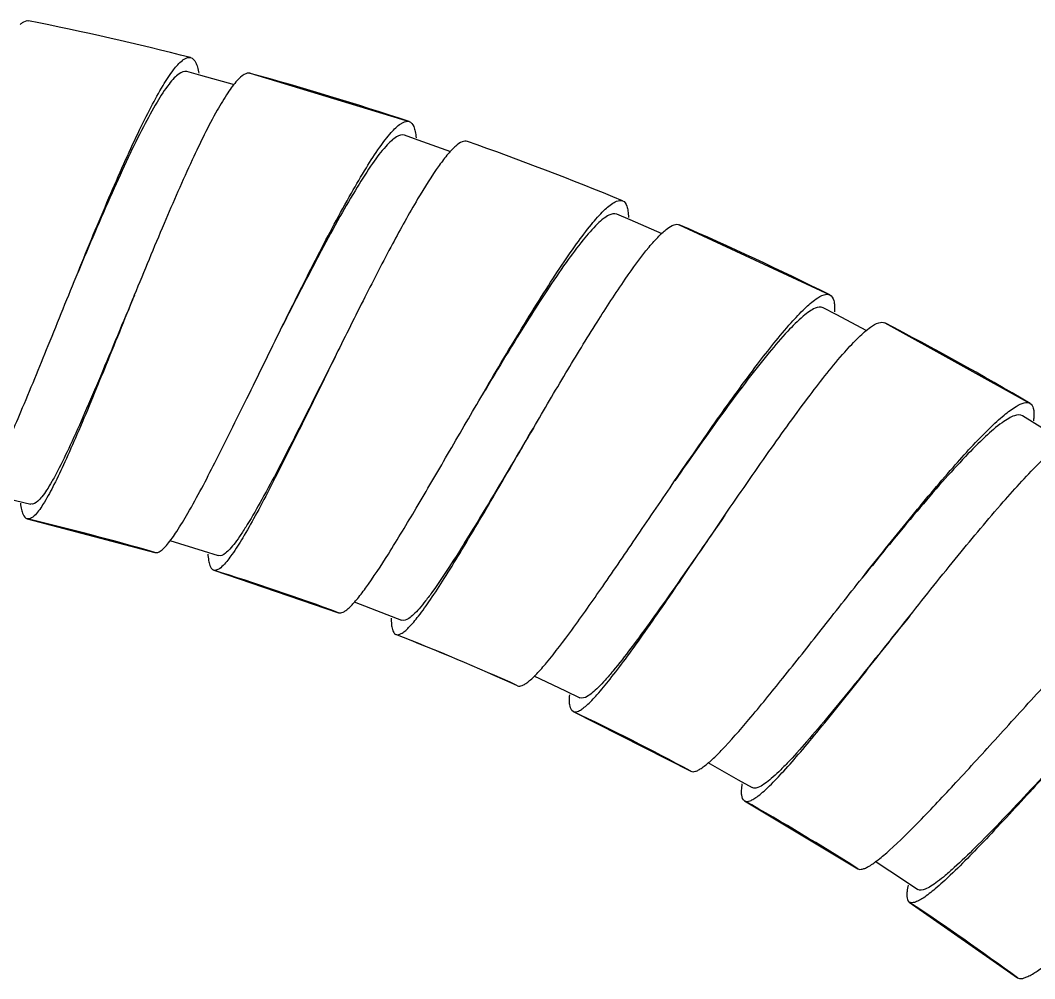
# Model space of a CAD drawing. Header units: millimetres. Extents: x 1035 to 2065, y 1005 to 1731.
# Drawn here: x 1305.02 to 1338.35, y 1535.42 to 1566.91 of the extents above; entities that cross this region are included whole.
import ezdxf

# ---------------------------------------------------------------- set-up
doc = ezdxf.new("R2010")
doc.units = ezdxf.units.MM

msp = doc.modelspace()

# ---------------------------------------------------------------- linework, layer by layer
at = {"color": 7, "linetype": 'Continuous'}
for p, q in [((1312.572, 1565.165), (1317.797, 1563.581)), ((1326.672, 1560.19), (1331.622, 1557.886)), ((1333.424, 1556.968), (1338.199, 1554.321)), ((1305.25, 1550.526), (1305.25, 1550.526)), ((1305.25, 1550.526), (1309.443, 1549.423)), ((1311.373, 1548.841), (1315.478, 1547.445)), ((1323.187, 1544.198), (1327.054, 1542.237)), ((1328.819, 1541.263), (1332.538, 1539.034)), ((1334.23, 1537.937), (1334.23, 1537.937)), ((1334.23, 1537.937), (1337.782, 1535.451))]:
    msp.add_line(p, q, dxfattribs=at)
for points in [[(1312.054, 1564.788), (1310.951, 1565.095), (1310.492, 1565.223)], [(1319.168, 1562.587), (1318.091, 1562.97), (1317.642, 1563.13)], [(1326.109, 1559.89), (1325.06, 1560.349), (1324.623, 1560.541)], [(1332.84, 1556.708), (1331.825, 1557.241), (1331.403, 1557.463)], [(1339.331, 1553.061), (1338.359, 1553.661), (1337.953, 1553.913)], [(1303.739, 1551.397), (1304.857, 1551.135), (1305.364, 1551.015)], [(1309.928, 1549.817), (1311.026, 1549.476), (1311.524, 1549.32)], [(1315.988, 1547.802), (1317.06, 1547.384), (1317.545, 1547.194)], [(1321.893, 1545.366), (1322.932, 1544.874), (1323.404, 1544.649)], [(1327.612, 1542.52), (1328.613, 1541.956), (1329.067, 1541.699)], [(1333.112, 1539.276), (1334.072, 1538.642), (1334.507, 1538.353)]]:
    msp.add_lwpolyline(points, dxfattribs=at)
for centre, radius, start, end in [((1284.477, 1463.067), 105.892, 75.70864, 78.66308), ((1284.478, 1463.066), 105.893, 71.66071, 74.61513), ((1284.476, 1463.059), 105.901, 67.61285, 70.567), ((1284.473, 1463.051), 105.909, 63.56492, 66.51887), ((1284.479, 1463.061), 105.897, 59.51691, 62.47119), ((1284.468, 1463.034), 89.927, 73.87563, 76.63833), ((1284.477, 1463.06), 89.899, 69.82747, 72.59106), ((1284.476, 1463.059), 89.901, 65.77938, 68.54285), ((1284.48, 1463.065), 89.893, 65.77957, 68.54325), ((1284.48, 1463.064), 89.894, 61.73162, 64.49537), ((1284.478, 1463.058), 89.901, 57.68374, 60.4473), ((1284.474, 1463.051), 89.908, 53.6358, 56.39913)]:
    msp.add_arc(centre, radius, start, end, dxfattribs=at)
for points, knots in [([(1305.015, 1566.77), (1305.039, 1566.792), (1305.115, 1566.859), (1305.224, 1566.907), (1305.293, 1566.893)], [0, 0, 0, 0, 0.318145, 1, 1, 1, 1]), ([(1306.915, 1558.631), (1307.248, 1559.447), (1307.74, 1560.639), (1308.404, 1562.159), (1308.863, 1563.159), (1309.288, 1564.019), (1309.672, 1564.718), (1310.007, 1565.233), (1310.234, 1565.502), (1310.346, 1565.589)], [0, 0, 0, 0, 0.339602, 0.496408, 0.638824, 0.763091, 0.866048, 0.945331, 1, 1, 1, 1]), ([(1310.346, 1565.589), (1310.37, 1565.608), (1310.448, 1565.663), (1310.552, 1565.699), (1310.617, 1565.682)], [0, 0, 0, 0, 0.313478, 1, 1, 1, 1]), ([(1310.617, 1565.682), (1310.689, 1565.664), (1310.783, 1565.547), (1310.846, 1565.36), (1310.873, 1565.235), (1310.884, 1565.166)], [0, 0, 0, 0, 0.372125, 0.648583, 1, 1, 1, 1]), ([(1310.491, 1565.22), (1310.405, 1565.244), (1310.238, 1565.167), (1310.063, 1565.002), (1309.808, 1564.698), (1309.468, 1564.164), (1309.027, 1563.356), (1308.54, 1562.359), (1307.817, 1560.77), (1307.281, 1559.506), (1306.916, 1558.633)], [0, 0, 0, 0, 0.035041, 0.062154, 0.097032, 0.189973, 0.311864, 0.459233, 0.627233, 1, 1, 1, 1]), ([(1312.572, 1565.165), (1312.509, 1565.182), (1312.331, 1565.125), (1312.215, 1565.004), (1312.146, 1564.929)], [0, 0, 0, 0, 0.386487, 1, 1, 1, 1]), ([(1312.146, 1564.929), (1312.033, 1564.805), (1311.801, 1564.485), (1311.291, 1563.626), (1310.592, 1562.187), (1309.702, 1560.153), (1309.087, 1558.661), (1308.766, 1557.875)], [0, 0, 0, 0, 0.064132, 0.150405, 0.382453, 0.675199, 1, 1, 1, 1]), ([(1313.606, 1556.809), (1313.997, 1557.6), (1314.738, 1559.085), (1315.665, 1560.839), (1316.356, 1562.019), (1316.788, 1562.689), (1317.158, 1563.178), (1317.404, 1563.43), (1317.522, 1563.509)], [0, 0, 0, 0, 0.339809, 0.639121, 0.763383, 0.866284, 0.94547, 1, 1, 1, 1]), ([(1317.522, 1563.509), (1317.547, 1563.525), (1317.628, 1563.574), (1317.734, 1563.602), (1317.797, 1563.581)], [0, 0, 0, 0, 0.313025, 1, 1, 1, 1]), ([(1317.797, 1563.581), (1317.868, 1563.557), (1317.953, 1563.433), (1318.003, 1563.242), (1318.02, 1563.116), (1318.027, 1563.045)], [0, 0, 0, 0, 0.371971, 0.648478, 1, 1, 1, 1]), ([(1317.641, 1563.128), (1317.558, 1563.159), (1317.385, 1563.095), (1317.199, 1562.943), (1316.923, 1562.66), (1316.546, 1562.152), (1316.05, 1561.378), (1315.493, 1560.416), (1314.658, 1558.88), (1314.034, 1557.656), (1313.607, 1556.81)], [0, 0, 0, 0, 0.034929, 0.062023, 0.096754, 0.189334, 0.311161, 0.458773, 0.626856, 1, 1, 1, 1]), ([(1319.71, 1562.926), (1319.657, 1562.945), (1319.506, 1562.918), (1319.297, 1562.758), (1319.046, 1562.493), (1318.877, 1562.269), (1318.784, 1562.14)], [0, 0, 0, 0, 0.133366, 0.333319, 0.62121, 1, 1, 1, 1]), ([(1318.784, 1562.14), (1318.529, 1561.785), (1318, 1560.933), (1317.198, 1559.482), (1316.316, 1557.772), (1315.711, 1556.555), (1315.4, 1555.924)], [0, 0, 0, 0, 0.184981, 0.424213, 0.702097, 1, 1, 1, 1]), ([(1320.153, 1554.519), (1320.598, 1555.281), (1321.253, 1556.392), (1322.125, 1557.804), (1322.72, 1558.729), (1323.263, 1559.521), (1323.741, 1560.158), (1324.144, 1560.621), (1324.408, 1560.855), (1324.531, 1560.925)], [0, 0, 0, 0, 0.339773, 0.496634, 0.639075, 0.763335, 0.866245, 0.945445, 1, 1, 1, 1]), ([(1324.531, 1560.925), (1324.557, 1560.94), (1324.641, 1560.983), (1324.749, 1561.003), (1324.81, 1560.978)], [0, 0, 0, 0, 0.313076, 1, 1, 1, 1]), ([(1324.81, 1560.978), (1324.879, 1560.949), (1324.955, 1560.82), (1324.992, 1560.626), (1325, 1560.499), (1325.002, 1560.429)], [0, 0, 0, 0, 0.372161, 0.648613, 1, 1, 1, 1]), ([(1324.621, 1560.537), (1324.54, 1560.573), (1324.364, 1560.521), (1324.167, 1560.383), (1323.872, 1560.12), (1323.461, 1559.639), (1322.911, 1558.901), (1322.288, 1557.983), (1321.348, 1556.511), (1320.639, 1555.334), (1320.154, 1554.521)], [0, 0, 0, 0, 0.035025, 0.062022, 0.096718, 0.189584, 0.311567, 0.458874, 0.626898, 1, 1, 1, 1]), ([(1325.682, 1559.457), (1325.785, 1559.581), (1325.973, 1559.796), (1326.246, 1560.047), (1326.466, 1560.195), (1326.621, 1560.212), (1326.672, 1560.19)], [0, 0, 0, 0, 0.379507, 0.667849, 0.867507, 1, 1, 1, 1]), ([(1321.879, 1553.51), (1322.232, 1554.115), (1322.918, 1555.282), (1323.918, 1556.92), (1324.818, 1558.307), (1325.403, 1559.12), (1325.682, 1559.457)], [0, 0, 0, 0, 0.297468, 0.575113, 0.814453, 1, 1, 1, 1]), ([(1303.67, 1551.265), (1303.772, 1551.405), (1303.982, 1551.756), (1304.45, 1552.678), (1305.107, 1554.19), (1305.971, 1556.298), (1306.588, 1557.83), (1306.915, 1558.631)], [0, 0, 0, 0, 0.064601, 0.151712, 0.385287, 0.677953, 1, 1, 1, 1]), ([(1308.768, 1557.878), (1308.395, 1556.987), (1307.859, 1555.691), (1307.158, 1554.047), (1306.695, 1553.007), (1306.334, 1552.258), (1306.068, 1551.767), (1305.9, 1551.487), (1305.744, 1551.267), (1305.594, 1551.095), (1305.443, 1550.996), (1305.364, 1551.016)], [0, 0, 0, 0, 0.374103, 0.543424, 0.692163, 0.815139, 0.865587, 0.908066, 0.9423, 0.968462, 1, 1, 1, 1]), ([(1308.766, 1557.875), (1308.437, 1557.068), (1307.819, 1555.537), (1307.065, 1553.707), (1306.508, 1552.442), (1306.157, 1551.701), (1305.852, 1551.132), (1305.65, 1550.821), (1305.55, 1550.705)], [0, 0, 0, 0, 0.332293, 0.629077, 0.754156, 0.859197, 0.94166, 1, 1, 1, 1]), ([(1326.521, 1551.772), (1326.988, 1552.455), (1327.877, 1553.746), (1329.138, 1555.489), (1330.094, 1556.703), (1330.753, 1557.406), (1331.037, 1557.659), (1331.17, 1557.751)], [0, 0, 0, 0, 0.326812, 0.619313, 0.850308, 0.936122, 1, 1, 1, 1]), ([(1331.17, 1557.751), (1331.251, 1557.808), (1331.387, 1557.896), (1331.566, 1557.914), (1331.622, 1557.886)], [0, 0, 0, 0, 0.610342, 1, 1, 1, 1]), ([(1331.622, 1557.886), (1331.689, 1557.853), (1331.756, 1557.718), (1331.779, 1557.522), (1331.778, 1557.395), (1331.775, 1557.324)], [0, 0, 0, 0, 0.372028, 0.648507, 1, 1, 1, 1]), ([(1331.402, 1557.462), (1331.323, 1557.503), (1331.143, 1557.462), (1330.937, 1557.337), (1330.624, 1557.094), (1330.179, 1556.643), (1329.579, 1555.946), (1328.894, 1555.074), (1327.852, 1553.673), (1327.063, 1552.55), (1326.522, 1551.774)], [0, 0, 0, 0, 0.03509, 0.06226, 0.097152, 0.190047, 0.31195, 0.459335, 0.627248, 1, 1, 1, 1]), ([(1309.851, 1549.691), (1309.963, 1549.824), (1310.197, 1550.16), (1310.729, 1551.047), (1311.491, 1552.509), (1312.5, 1554.55), (1313.224, 1556.033), (1313.606, 1556.809)], [0, 0, 0, 0, 0.064687, 0.151856, 0.385464, 0.67807, 1, 1, 1, 1]), ([(1328.171, 1550.644), (1328.65, 1551.345), (1329.564, 1552.674), (1330.865, 1554.473), (1331.849, 1555.733), (1332.528, 1556.466), (1332.823, 1556.729), (1332.959, 1556.826)], [0, 0, 0, 0, 0.324773, 0.617501, 0.849536, 0.935826, 1, 1, 1, 1]), ([(1332.959, 1556.826), (1333.043, 1556.886), (1333.181, 1556.979), (1333.367, 1556.998), (1333.424, 1556.968)], [0, 0, 0, 0, 0.614028, 1, 1, 1, 1]), ([(1315.401, 1555.925), (1314.966, 1555.065), (1314.342, 1553.811), (1313.528, 1552.223), (1312.993, 1551.22), (1312.58, 1550.498), (1312.28, 1550.027), (1312.092, 1549.758), (1311.921, 1549.548), (1311.759, 1549.384), (1311.602, 1549.295), (1311.524, 1549.319)], [0, 0, 0, 0, 0.373564, 0.542606, 0.691315, 0.814293, 0.864796, 0.907396, 0.941904, 0.968333, 1, 1, 1, 1]), ([(1315.4, 1555.924), (1315.015, 1555.142), (1314.29, 1553.66), (1313.41, 1551.889), (1312.765, 1550.666), (1312.362, 1549.951), (1312.018, 1549.405), (1311.794, 1549.109), (1311.686, 1549)], [0, 0, 0, 0, 0.332151, 0.628864, 0.753947, 0.85903, 0.941562, 1, 1, 1, 1]), ([(1316.361, 1548.245), (1316.627, 1548.61), (1317.192, 1549.482), (1318.079, 1550.954), (1319.082, 1552.676), (1319.787, 1553.893), (1320.153, 1554.519)], [0, 0, 0, 0, 0.18485, 0.42488, 0.703194, 1, 1, 1, 1]), ([(1332.68, 1548.584), (1333.194, 1549.233), (1334.174, 1550.459), (1335.556, 1552.11), (1336.595, 1553.253), (1337.302, 1553.907), (1337.604, 1554.138), (1337.742, 1554.221)], [0, 0, 0, 0, 0.327051, 0.61967, 0.850592, 0.936289, 1, 1, 1, 1]), ([(1337.742, 1554.221), (1337.826, 1554.271), (1337.967, 1554.349), (1338.145, 1554.353), (1338.199, 1554.321)], [0, 0, 0, 0, 0.609773, 1, 1, 1, 1]), ([(1338.199, 1554.321), (1338.254, 1554.289), (1338.336, 1554.126), (1338.329, 1553.963), (1338.323, 1553.864)], [0, 0, 0, 0, 0.388414, 1, 1, 1, 1]), ([(1337.953, 1553.912), (1337.877, 1553.959), (1337.695, 1553.933), (1337.482, 1553.824), (1337.153, 1553.607), (1336.678, 1553.189), (1336.03, 1552.536), (1335.284, 1551.714), (1334.144, 1550.388), (1333.277, 1549.323), (1332.682, 1548.585)], [0, 0, 0, 0, 0.034996, 0.061954, 0.096517, 0.189155, 0.311226, 0.458638, 0.626605, 1, 1, 1, 1]), ([(1321.881, 1553.512), (1321.386, 1552.683), (1320.674, 1551.476), (1319.749, 1549.948), (1319.144, 1548.984), (1318.681, 1548.293), (1318.349, 1547.845), (1318.142, 1547.59), (1317.957, 1547.393), (1317.784, 1547.242), (1317.621, 1547.164), (1317.545, 1547.194)], [0, 0, 0, 0, 0.37379, 0.543, 0.691687, 0.814578, 0.865008, 0.907584, 0.942048, 0.9684, 1, 1, 1, 1]), ([(1317.78, 1546.953), (1317.897, 1547.071), (1318.143, 1547.373), (1318.529, 1547.916), (1318.978, 1548.605), (1319.687, 1549.759), (1320.659, 1551.409), (1321.457, 1552.787), (1321.879, 1553.51)], [0, 0, 0, 0, 0.064241, 0.150767, 0.257869, 0.383117, 0.675619, 1, 1, 1, 1]), ([(1334.247, 1547.342), (1334.773, 1548.008), (1335.78, 1549.269), (1337.204, 1550.971), (1338.275, 1552.159), (1339.004, 1552.841), (1339.316, 1553.083), (1339.459, 1553.17)], [0, 0, 0, 0, 0.324841, 0.617599, 0.849613, 0.93587, 1, 1, 1, 1]), ([(1322.312, 1545.802), (1322.603, 1546.149), (1323.227, 1546.978), (1324.212, 1548.381), (1325.329, 1550.019), (1326.114, 1551.177), (1326.521, 1551.772)], [0, 0, 0, 0, 0.185728, 0.425916, 0.70385, 1, 1, 1, 1]), ([(1305.022, 1551.042), (1305.032, 1550.972), (1305.054, 1550.846), (1305.106, 1550.665), (1305.184, 1550.542), (1305.25, 1550.526)], [0, 0, 0, 0, 0.366716, 0.649222, 1, 1, 1, 1]), ([(1305.55, 1550.705), (1305.501, 1550.649), (1305.421, 1550.561), (1305.295, 1550.516), (1305.25, 1550.526)], [0, 0, 0, 0, 0.614245, 1, 1, 1, 1]), ([(1328.174, 1550.646), (1327.623, 1549.855), (1326.827, 1548.702), (1325.798, 1547.244), (1325.126, 1546.325), (1324.616, 1545.669), (1324.253, 1545.245), (1324.029, 1545.005), (1323.83, 1544.821), (1323.646, 1544.682), (1323.478, 1544.614), (1323.404, 1544.649)], [0, 0, 0, 0, 0.373473, 0.542574, 0.691294, 0.814202, 0.864672, 0.90727, 0.94178, 0.968255, 1, 1, 1, 1]), ([(1323.62, 1544.393), (1323.745, 1544.502), (1324.012, 1544.786), (1324.435, 1545.3), (1324.932, 1545.957), (1325.721, 1547.057), (1326.807, 1548.635), (1327.699, 1549.953), (1328.171, 1550.644)], [0, 0, 0, 0, 0.064258, 0.150795, 0.257903, 0.383151, 0.675641, 1, 1, 1, 1]), ([(1309.443, 1549.423), (1309.501, 1549.406), (1309.616, 1549.457), (1309.739, 1549.565), (1309.812, 1549.645), (1309.851, 1549.691)], [0, 0, 0, 0, 0.361088, 0.640907, 1, 1, 1, 1]), ([(1311.183, 1549.372), (1311.187, 1549.301), (1311.201, 1549.174), (1311.239, 1548.99), (1311.309, 1548.862), (1311.373, 1548.841)], [0, 0, 0, 0, 0.366713, 0.649215, 1, 1, 1, 1]), ([(1311.686, 1549), (1311.634, 1548.947), (1311.547, 1548.864), (1311.418, 1548.827), (1311.373, 1548.841)], [0, 0, 0, 0, 0.61466, 1, 1, 1, 1]), ([(1328.054, 1542.918), (1328.368, 1543.243), (1329.05, 1544.027), (1330.133, 1545.358), (1331.365, 1546.917), (1332.231, 1548.017), (1332.68, 1548.584)], [0, 0, 0, 0, 0.185455, 0.425598, 0.703653, 1, 1, 1, 1]), ([(1315.478, 1547.445), (1315.525, 1547.428), (1315.618, 1547.451), (1315.726, 1547.521), (1315.881, 1547.651), (1316.097, 1547.894), (1316.267, 1548.116), (1316.361, 1548.245)], [0, 0, 0, 0, 0.120766, 0.208392, 0.318684, 0.611274, 1, 1, 1, 1]), ([(1317.209, 1547.27), (1317.209, 1547.199), (1317.213, 1547.071), (1317.239, 1546.886), (1317.299, 1546.753), (1317.363, 1546.728)], [0, 0, 0, 0, 0.366555, 0.648995, 1, 1, 1, 1]), ([(1334.249, 1547.343), (1333.643, 1546.593), (1332.768, 1545.499), (1331.639, 1544.117), (1330.904, 1543.248), (1330.348, 1542.629), (1329.956, 1542.231), (1329.715, 1542.007), (1329.504, 1541.838), (1329.311, 1541.713), (1329.139, 1541.659), (1329.068, 1541.699)], [0, 0, 0, 0, 0.37352, 0.542539, 0.69127, 0.814344, 0.864855, 0.907468, 0.941967, 0.968335, 1, 1, 1, 1]), ([(1329.266, 1541.427), (1329.398, 1541.528), (1329.685, 1541.792), (1330.143, 1542.276), (1330.685, 1542.895), (1331.55, 1543.938), (1332.744, 1545.434), (1333.727, 1546.686), (1334.247, 1547.342)], [0, 0, 0, 0, 0.064309, 0.150883, 0.258011, 0.383264, 0.675719, 1, 1, 1, 1]), ([(1317.363, 1546.728), (1317.418, 1546.707), (1317.534, 1546.745), (1317.662, 1546.839), (1317.739, 1546.911), (1317.78, 1546.953)], [0, 0, 0, 0, 0.362974, 0.642076, 1, 1, 1, 1]), ([(1321.358, 1545.046), (1321.404, 1545.025), (1321.501, 1545.043), (1321.615, 1545.107), (1321.782, 1545.229), (1322.019, 1545.462), (1322.208, 1545.677), (1322.312, 1545.802)], [0, 0, 0, 0, 0.120008, 0.207523, 0.317835, 0.610743, 1, 1, 1, 1]), ([(1323.187, 1544.198), (1323.126, 1544.227), (1323.075, 1544.364), (1323.063, 1544.551), (1323.067, 1544.678), (1323.073, 1544.749)], [0, 0, 0, 0, 0.350917, 0.633376, 1, 1, 1, 1]), ([(1333.581, 1539.641), (1333.918, 1539.943), (1334.654, 1540.677), (1335.829, 1541.928), (1337.168, 1543.397), (1338.11, 1544.434), (1338.598, 1544.968)], [0, 0, 0, 0, 0.185376, 0.425508, 0.703596, 1, 1, 1, 1]), ([(1323.187, 1544.198), (1323.241, 1544.172), (1323.359, 1544.202), (1323.494, 1544.288), (1323.576, 1544.354), (1323.62, 1544.393)], [0, 0, 0, 0, 0.36291, 0.64203, 1, 1, 1, 1]), ([(1340.076, 1543.62), (1339.418, 1542.914), (1338.468, 1541.884), (1337.243, 1540.585), (1336.449, 1539.77), (1335.851, 1539.192), (1335.432, 1538.824), (1335.176, 1538.618), (1334.953, 1538.464), (1334.752, 1538.352), (1334.575, 1538.308), (1334.507, 1538.353)], [0, 0, 0, 0, 0.373527, 0.542586, 0.691295, 0.814186, 0.864587, 0.907161, 0.941675, 0.968174, 1, 1, 1, 1]), ([(1340.074, 1543.618), (1339.509, 1543), (1338.439, 1541.821), (1336.955, 1540.209), (1335.859, 1539.072), (1335.13, 1538.403), (1334.824, 1538.16), (1334.686, 1538.069)], [0, 0, 0, 0, 0.324318, 0.616796, 0.849147, 0.9357, 1, 1, 1, 1]), ([(1327.054, 1542.237), (1327.098, 1542.213), (1327.196, 1542.224), (1327.314, 1542.279), (1327.488, 1542.389), (1327.739, 1542.602), (1327.941, 1542.802), (1328.054, 1542.918)], [0, 0, 0, 0, 0.12021, 0.207755, 0.318062, 0.610884, 1, 1, 1, 1]), ([(1328.819, 1541.263), (1328.76, 1541.296), (1328.719, 1541.436), (1328.72, 1541.624), (1328.734, 1541.751), (1328.744, 1541.822)], [0, 0, 0, 0, 0.350753, 0.633279, 1, 1, 1, 1]), ([(1328.819, 1541.263), (1328.871, 1541.233), (1328.991, 1541.255), (1329.132, 1541.331), (1329.219, 1541.391), (1329.266, 1541.427)], [0, 0, 0, 0, 0.362683, 0.641869, 1, 1, 1, 1]), ([(1332.538, 1539.034), (1332.58, 1539.007), (1332.678, 1539.011), (1332.8, 1539.057), (1332.981, 1539.154), (1333.246, 1539.349), (1333.461, 1539.533), (1333.581, 1539.641)], [0, 0, 0, 0, 0.120303, 0.207868, 0.318178, 0.610961, 1, 1, 1, 1]), ([(1334.194, 1538.498), (1334.179, 1538.429), (1334.156, 1538.304), (1334.142, 1538.117), (1334.173, 1537.975), (1334.23, 1537.937)], [0, 0, 0, 0, 0.366511, 0.648953, 1, 1, 1, 1]), ([(1334.686, 1538.069), (1334.636, 1538.037), (1334.546, 1537.983), (1334.4, 1537.918), (1334.279, 1537.904), (1334.23, 1537.937)], [0, 0, 0, 0, 0.358384, 0.637558, 1, 1, 1, 1]), ([(1337.782, 1535.451), (1337.822, 1535.422), (1337.92, 1535.418), (1338.044, 1535.456), (1338.23, 1535.539), (1338.508, 1535.714), (1338.734, 1535.881), (1338.861, 1535.98)], [0, 0, 0, 0, 0.1205, 0.208095, 0.318397, 0.611089, 1, 1, 1, 1])]:
    msp.add_open_spline(points, degree=3, knots=knots, dxfattribs=at)
msp.add_open_spline([(1338.323, 1553.864), (1338.32, 1553.825), (1338.316, 1553.787), (1338.311, 1553.748)], degree=3, dxfattribs=at)

doc.saveas('drawing.dxf')
